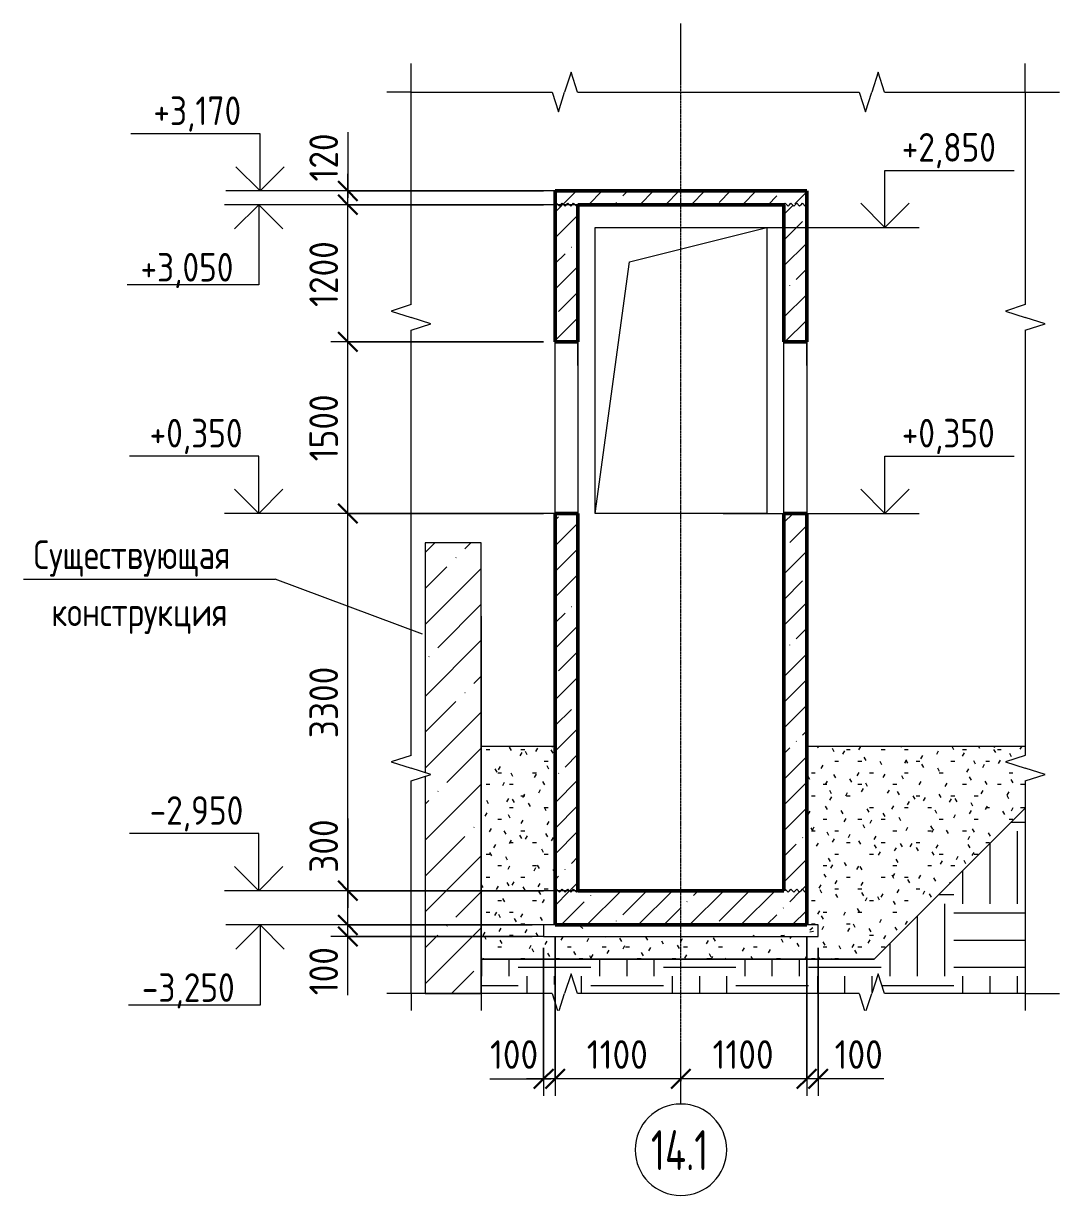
# Model space of a CAD drawing. Header units: millimetres. Extents: x -42469 to 17648, y -5898 to 81170.
# Drawn here: x -27530 to -18471, y -5616 to 4635 of the extents above; entities that cross this region are included whole.
import ezdxf

# ---------------------------------------------------------------- set-up
doc = ezdxf.new("R2010")
doc.units = ezdxf.units.MM
doc.linetypes.add('02 Штрихпунктирная _20 мм_', pattern=[25, 20, -2.5, 0, -2.5])
for name, color, linetype, lineweight in [('AA_Dim', 7, 'Continuous', 9), ('AA_Dim-100', 7, 'Continuous', 9), ('AA_Linii', 7, 'Continuous', 9), ('AA_Oformlenie', 7, 'Continuous', 9), ('AA_Vinoska', 7, 'Continuous', 9), ('AA_Visotnaya otmetka', 7, 'Continuous', 9), ('AF_Okno', 7, 'Continuous', 18), ('AF_Perekritie', 7, 'Continuous', 50), ('AF_Perekritie_Опалубка', 253, 'Continuous', 18), ('AF_Pokritie', 7, 'Continuous', 9), ('AF_Stena', 7, 'Continuous', 18), ('AF_Stena_Опалубка', 253, 'Continuous', 18), ('KR_Fundament', 7, 'Continuous', 18), ('Оси', 7, 'Continuous', 9)]:
    doc.layers.add(name, color=color, linetype=linetype, lineweight=lineweight)
doc.styles.add('GOST Common', font='GOST Common.ttf', dxfattribs={"width": 0.85, "height": 250})
doc.styles.add('ISOCPEUR', font='isocpeur.ttf', dxfattribs={"width": 0.7, "height": 350})
doc.styles.add('ISOCPEUR_1', font='isocpeur.ttf', dxfattribs={"width": 0.85, "height": 250})
doc.styles.add('ISOCPEUR_4', font='isocpeur.ttf', dxfattribs={"width": 0.9, "height": 250})
doc.dimstyles.new('00_Точн_3_знака__прозр_', dxfattribs={"dimscale": 304.8, "dimtxt": 248.995294, "dimasz": 0.557743, "dimexe": 0.492126, "dimexo": 0.328084, "dimgap": 0.032808, "dimtad": 1, "dimdec": 3, "dimrnd": 0.001, "dimdsep": 46, "dimtxsty": 'ISOCPEUR_4', "dimblk1": 'OBLIQUE', "dimblk2": 'OBLIQUE', "dimsah": 1, "dimcen": 0.09, "dimdle": 0.492126, "dimazin": 0, "dimtfac": 1, "dimtdec": 4, "dimtix": 1, "dimtmove": 1, "dimatfit": 3, "dimfxl": 1, "dimtvp": 1, "dimtolj": 1, "dimtzin": 0, "dimlwd": 18, "dimlwe": 18, "dimarcsym": 2})
doc.dimstyles.new('00_Точн_3_знака__прозр__1', dxfattribs={"dimscale": 304.8, "dimtxt": 248.995294, "dimasz": 0.557743, "dimexe": 0.492126, "dimexo": 0.328084, "dimgap": 0.032808, "dimtad": 1, "dimdec": 3, "dimrnd": 0.001, "dimdsep": 46, "dimtxsty": 'ISOCPEUR_4', "dimblk1": 'OBLIQUE', "dimblk2": 'OBLIQUE', "dimsah": 1, "dimcen": 0.09, "dimdle": 0.492126, "dimazin": 0, "dimtfac": 1, "dimtdec": 4, "dimtix": 1, "dimtmove": 0, "dimatfit": 3, "dimfxl": 1, "dimtvp": 1, "dimtolj": 1, "dimtzin": 0, "dimlwd": 18, "dimlwe": 18, "dimarcsym": 2})
pattern_1 = [(45, (-22570.9, 825), (-224.506, 224.506), []), (45, (-22346.4, 825), (-224.506, 224.506), [396.875, -79.375, 3.353, -76.022])]

# ---------------------------------------------------------------- blocks, each defined once
blk = doc.blocks.new('231_Отверстие прямоугольное в стене _Окно_Стена_ - Отверстие прямоугольное с обрамлением-4131200-1-1 Опалубка')
at = {"layer": 'AF_Okno', "lineweight": 9}
for p, q in [((37130, 1645), (37130, 1850)), ((36930, 1610), (36930, 1755)), ((36930, 350), (36930, 1610))]:
    blk.add_line(p, q, dxfattribs=at)
blk = doc.blocks.new('231_Отверстие прямоугольное в стене _Окно_Стена_ - Отверстие прямоугольное с обрамлением-V1-1-1 Опалубка')
at = {"layer": 'AF_Okno', "lineweight": 9}
for p, q in [((35130, 1645), (35130, 1850)), ((34930, 1610), (34930, 1755)), ((34930, 350), (34930, 1610))]:
    blk.add_line(p, q, dxfattribs=at)
blk = doc.blocks.new('231_Отверстие прямоугольное в стене _Окно_Стена_ - Отверстие прямоугольное с обрамлением-4137425-1-1 Опалубка')
at = {"layer": 'AF_Okno', "lineweight": 9}
for p, q in [((35580, 2550), (36780, 2850)), ((35280, 350), (35580, 2550))]:
    blk.add_line(p, q, dxfattribs=at)
blk = doc.blocks.new('011_Прямоугольник обрыва _ЭлУзла_ - 011_Прямоугольник обрыва _ЭлУзла_-4123619-1-1 Опалубка')
at = {"layer": 'AA_Oformlenie'}
for p, q in [((33671, 2176), (33671, 4035)), ((33671, 4035), (34903, 4035)), ((35126, 4035), (37588, 4035)), ((37811, 4035), (39040, 4035)), ((39040, 4035), (39040, 2176)), ((33671, -1766), (33671, 1954)), ((39040, 1954), (39040, -1766)), ((33671, -3850), (33671, -1989)), ((39040, -1989), (39040, -3850)), ((34903, -3850), (33671, -3850)), ((37588, -3850), (35126, -3850)), ((39040, -3850), (37811, -3850))]:
    blk.add_line(p, q, dxfattribs=at)
blk = doc.blocks.new('Последовательность узлов - 3мм масшт20 маскировка-904226-1-1 Опалубка')
at = {"layer": 'AA_Oformlenie'}
for p, q in [((36930, 3050), (36942, 3062)), ((36967, 3038), (36942, 3062)), ((36980, 3050), (36967, 3038)), ((36980, 3050), (36992, 3062)), ((37017, 3038), (36992, 3062)), ((37030, 3050), (37017, 3038)), ((37030, 3050), (37042, 3062)), ((37067, 3038), (37042, 3062)), ((37080, 3050), (37067, 3038)), ((37080, 3050), (37092, 3062)), ((37117, 3038), (37092, 3062)), ((37130, 3050), (37117, 3038))]:
    blk.add_line(p, q, dxfattribs=at)
blk = doc.blocks.new('Ось сетки - d_4мм-2765513-1-1 Опалубка')
at = {"layer": 'Оси'}
for start, end in [(0, 180), (0, 180), (180, 360), (180, 360)]:
    blk.add_arc((36030, -5216), 400, start, end, dxfattribs=at)
blk = doc.blocks.new('DIMBLOCK18-1-1 Опалубка')
at = {"layer": 'AA_Dim-100', "lineweight": 30}
for p, q in [((-24693, -3250), (-24778, -3165)), ((-24693, -3350), (-24778, -3265)), ((-24693, -3250), (-24608, -3335)), ((-24693, -3350), (-24608, -3435))]:
    blk.add_line(p, q, dxfattribs=at)
at = {"layer": 'AA_Dim-100', "lineweight": 18}
for p, q in [((-23082, -3250), (-24843, -3250)), ((-24693, -3500), (-24693, -3250)), ((-24693, -3250), (-23082, -3250)), ((-23082, -3350), (-24843, -3350)), ((-24693, -3333), (-24693, -3300)), ((-24693, -3864), (-24693, -3333)), ((-24693, -3350), (-23082, -3350))]:
    blk.add_line(p, q, dxfattribs=at)
at = {"layer": 'AA_Dim-100', "color": 0, "lineweight": 18, "insert": (-25030, -3864), "char_height": 250, "width": 517.14, "attachment_point": 1, "rotation": 90, "line_spacing_factor": 1.149209, "style": 'ISOCPEUR_4'}
blk.add_mtext('100', dxfattribs=at)
blk = doc.blocks.new('_Oblique')
at = {"color": 0, "linetype": 'ByBlock', "lineweight": -2}
blk.add_line((-0.5, -0.5), (0.5, 0.5), dxfattribs=at)
blk = doc.blocks.new('DIMBLOCK19-1-1 Опалубка')
at = {"layer": 'AA_Dim-100', "lineweight": 18}
for p, q in [((-24693, -2319), (-24693, -2893)), ((-22982, -2950), (-24843, -2950)), ((-24693, -2893), (-24693, -3100)), ((-24693, -3250), (-24693, -2950)), ((-24693, -2950), (-22982, -2950)), ((-23082, -3250), (-24843, -3250)), ((-24693, -3250), (-23082, -3250))]:
    blk.add_line(p, q, dxfattribs=at)
at = {"layer": 'AA_Dim-100', "lineweight": 30}
for p, q in [((-24693, -2950), (-24778, -2865)), ((-24693, -2950), (-24608, -3035)), ((-24693, -3250), (-24778, -3165)), ((-24693, -3250), (-24608, -3335))]:
    blk.add_line(p, q, dxfattribs=at)
at = {"layer": 'AA_Dim-100', "color": 0, "lineweight": 18, "insert": (-25030, -2793), "char_height": 250, "width": 568.86, "attachment_point": 1, "rotation": 90, "line_spacing_factor": 1.149209, "style": 'ISOCPEUR_4'}
blk.add_mtext('300', dxfattribs=at)
blk = doc.blocks.new('DIMBLOCK20-1-1 Опалубка')
at = {"layer": 'AA_Dim-100', "lineweight": 30}
for p, q in [((-24693, 350), (-24778, 435)), ((-24693, 350), (-24608, 265)), ((-24693, -2950), (-24778, -2865)), ((-24693, -2950), (-24608, -3035))]:
    blk.add_line(p, q, dxfattribs=at)
at = {"layer": 'AA_Dim-100', "lineweight": 18}
for p, q in [((-22982, 350), (-24843, 350)), ((-24693, -2950), (-24693, 350)), ((-24693, 350), (-22982, 350)), ((-22982, -2950), (-24843, -2950)), ((-24693, -2950), (-22982, -2950))]:
    blk.add_line(p, q, dxfattribs=at)
at = {"layer": 'AA_Dim-100', "color": 0, "lineweight": 18, "insert": (-25030, -1616), "char_height": 250, "width": 758.48, "attachment_point": 1, "rotation": 90, "line_spacing_factor": 1.149209, "style": 'ISOCPEUR_4'}
blk.add_mtext('3300', dxfattribs=at)
blk = doc.blocks.new('DIMBLOCK21-1-1 Опалубка')
at = {"layer": 'AA_Dim-100', "lineweight": 18}
for p, q in [((-22982, 1850), (-24843, 1850)), ((-24693, 350), (-24693, 1850)), ((-24693, 1850), (-22982, 1850)), ((-22982, 350), (-24843, 350)), ((-24693, 350), (-22982, 350))]:
    blk.add_line(p, q, dxfattribs=at)
at = {"layer": 'AA_Dim-100', "lineweight": 30}
for p, q in [((-24693, 1850), (-24778, 1935)), ((-24693, 1850), (-24608, 1765)), ((-24693, 350), (-24778, 435)), ((-24693, 350), (-24608, 265))]:
    blk.add_line(p, q, dxfattribs=at)
at = {"layer": 'AA_Dim-100', "color": 0, "lineweight": 18, "insert": (-25030, 806), "char_height": 250, "width": 706.76, "attachment_point": 1, "rotation": 90, "line_spacing_factor": 1.149209, "style": 'ISOCPEUR_4'}
blk.add_mtext('1500', dxfattribs=at)
blk = doc.blocks.new('DIMBLOCK22-1-1 Опалубка')
at = {"layer": 'AA_Dim-100', "lineweight": 30}
for p, q in [((-24693, 3050), (-24778, 3135)), ((-24693, 3050), (-24608, 2965)), ((-24693, 1850), (-24778, 1935)), ((-24693, 1850), (-24608, 1765))]:
    blk.add_line(p, q, dxfattribs=at)
at = {"layer": 'AA_Dim-100', "lineweight": 18}
for p, q in [((-22982, 3050), (-24843, 3050)), ((-24693, 1850), (-24693, 3050)), ((-24693, 3050), (-22982, 3050)), ((-22982, 1850), (-24843, 1850)), ((-24693, 1850), (-22982, 1850))]:
    blk.add_line(p, q, dxfattribs=at)
at = {"layer": 'AA_Dim-100', "color": 0, "lineweight": 18, "insert": (-25030, 2156), "char_height": 250, "width": 706.76, "attachment_point": 1, "rotation": 90, "line_spacing_factor": 1.149209, "style": 'ISOCPEUR_4'}
blk.add_mtext('1200', dxfattribs=at)
blk = doc.blocks.new('DIMBLOCK23-1-1 Опалубка')
at = {"layer": 'AA_Dim-100', "lineweight": 18}
for p, q in [((-24693, 3684), (-24693, 3153)), ((-24693, 3050), (-24693, 3320)), ((-22982, 3170), (-24843, 3170)), ((-24693, 3170), (-22982, 3170)), ((-24693, 3153), (-24693, 3110)), ((-22982, 3050), (-24843, 3050)), ((-24693, 3050), (-22982, 3050))]:
    blk.add_line(p, q, dxfattribs=at)
at = {"layer": 'AA_Dim-100', "lineweight": 30}
for p, q in [((-24693, 3170), (-24778, 3255)), ((-24693, 3050), (-24778, 3135)), ((-24693, 3170), (-24608, 3085)), ((-24693, 3050), (-24608, 2965))]:
    blk.add_line(p, q, dxfattribs=at)
at = {"layer": 'AA_Dim-100', "color": 0, "lineweight": 18, "insert": (-25030, 3253), "char_height": 250, "width": 517.14, "attachment_point": 1, "rotation": 90, "line_spacing_factor": 1.149209, "style": 'ISOCPEUR_4'}
blk.add_mtext('120', dxfattribs=at)
blk = doc.blocks.new('Высотные отметки - Стрелка вверх-400292-1-1 Опалубка')
at = {"layer": 'AA_Vinoska'}
for p, q in [((37814, 850), (38944, 850)), ((37814, 350), (37814, 850)), ((37814, 350), (37602, 562)), ((37814, 350), (38026, 562)), ((37514, 350), (38114, 350))]:
    blk.add_line(p, q, dxfattribs=at)
blk = doc.blocks.new('DIMBLOCK24-1-1 Опалубка')
at = {"layer": 'AA_Dim-100', "lineweight": 18}
for p, q in [((-20682, -3350), (-20682, -4745)), ((-20682, -4595), (-20682, -3350)), ((-20582, -3450), (-20582, -4745)), ((-20582, -4595), (-20582, -3450)), ((-20432, -4595), (-20682, -4595)), ((-20538, -4595), (-20632, -4595)), ((-20007, -4595), (-20538, -4595))]:
    blk.add_line(p, q, dxfattribs=at)
at = {"layer": 'AA_Dim-100', "lineweight": 30}
for p, q in [((-20682, -4595), (-20597, -4510)), ((-20582, -4595), (-20497, -4510)), ((-20682, -4595), (-20767, -4680)), ((-20582, -4595), (-20667, -4680))]:
    blk.add_line(p, q, dxfattribs=at)
at = {"layer": 'AA_Dim-100', "color": 0, "lineweight": 18, "insert": (-20438, -4258), "char_height": 250, "width": 517.14, "attachment_point": 1, "line_spacing_factor": 1.149209, "style": 'ISOCPEUR_4'}
blk.add_mtext('100', dxfattribs=at)
blk = doc.blocks.new('DIMBLOCK25-1-1 Опалубка')
at = {"layer": 'AA_Dim-100', "lineweight": 18}
for p, q in [((-20682, -3350), (-20682, -4745)), ((-20682, -4595), (-20682, -3350)), ((-21782, -4615), (-21782, -4445)), ((-20682, -4595), (-21782, -4595)), ((-21782, -4595), (-21782, -4615))]:
    blk.add_line(p, q, dxfattribs=at)
at = {"layer": 'AA_Dim-100', "lineweight": 30}
for p, q in [((-21782, -4595), (-21697, -4510)), ((-20682, -4595), (-20597, -4510)), ((-21782, -4595), (-21867, -4680)), ((-20682, -4595), (-20767, -4680))]:
    blk.add_line(p, q, dxfattribs=at)
at = {"layer": 'AA_Dim-100', "color": 0, "lineweight": 18, "insert": (-21505, -4258), "char_height": 250, "width": 655.05, "attachment_point": 1, "line_spacing_factor": 1.149209, "style": 'ISOCPEUR_4'}
blk.add_mtext('1100', dxfattribs=at)
blk = doc.blocks.new('DIMBLOCK26-1-1 Опалубка')
at = {"layer": 'AA_Dim-100', "lineweight": 18}
for p, q in [((-22882, -3350), (-22882, -4745)), ((-22882, -4595), (-22882, -3350)), ((-21782, -4615), (-21782, -4445)), ((-21782, -4595), (-22882, -4595)), ((-21782, -4595), (-21782, -4615))]:
    blk.add_line(p, q, dxfattribs=at)
at = {"layer": 'AA_Dim-100', "lineweight": 30}
for p, q in [((-22882, -4595), (-22797, -4510)), ((-21782, -4595), (-21697, -4510)), ((-22882, -4595), (-22967, -4680)), ((-21782, -4595), (-21867, -4680))]:
    blk.add_line(p, q, dxfattribs=at)
at = {"layer": 'AA_Dim-100', "color": 0, "lineweight": 18, "insert": (-22605, -4258), "char_height": 250, "width": 655.05, "attachment_point": 1, "line_spacing_factor": 1.149209, "style": 'ISOCPEUR_4'}
blk.add_mtext('1100', dxfattribs=at)
blk = doc.blocks.new('DIMBLOCK27-1-1 Опалубка')
at = {"layer": 'AA_Dim-100', "lineweight": 18}
for p, q in [((-22882, -3350), (-22882, -4745)), ((-22882, -4595), (-22882, -3350)), ((-22982, -3450), (-22982, -4745)), ((-22982, -4595), (-22982, -3450)), ((-23451, -4595), (-22920, -4595)), ((-22882, -4595), (-23132, -4595)), ((-22920, -4595), (-22932, -4595))]:
    blk.add_line(p, q, dxfattribs=at)
at = {"layer": 'AA_Dim-100', "lineweight": 30}
for p, q in [((-22982, -4595), (-22897, -4510)), ((-22882, -4595), (-22797, -4510)), ((-22982, -4595), (-23067, -4680)), ((-22882, -4595), (-22967, -4680))]:
    blk.add_line(p, q, dxfattribs=at)
at = {"layer": 'AA_Dim-100', "color": 0, "lineweight": 18, "insert": (-23451, -4258), "char_height": 250, "width": 517.14, "attachment_point": 1, "line_spacing_factor": 1.149209, "style": 'ISOCPEUR_4'}
blk.add_mtext('100', dxfattribs=at)
blk = doc.blocks.new('Высотные отметки - Стрелка вниз высокая-400290-1-1 Опалубка')
at = {"layer": 'AA_Vinoska'}
for p, q in [((32650, -3250), (32050, -3250)), ((32350, -3250), (32138, -3462)), ((32350, -3250), (32350, -3950)), ((32350, -3250), (32562, -3462)), ((32350, -3950), (31200, -3950))]:
    blk.add_line(p, q, dxfattribs=at)
blk = doc.blocks.new('010_Текст с выноской - Текст 2 строки-4027658-1-1 Опалубка')
at = {"layer": 'AA_Vinoska'}
blk.add_line((30282, -224), (32482, -224), dxfattribs=at)

msp = doc.modelspace()

# ---------------------------------------------------------------- hatches: boundary and pattern name
at = {"layer": 'AA_Oformlenie'}
h = msp.add_hatch(dxfattribs=at)
h.set_pattern_fill('FP_8', color=250, style=0, pattern_type=2)
h.set_pattern_definition([(45, (-22570.9, 825), (-314.31, 314.31), []), (45, (-22256.6, 825), (-314.31, 314.31), [555.625, -111.125, 3.353, -107.772])])
h.paths.add_polyline_path([(-24017.4303, -3850), (-23526.9025, -3850), (-23526.9025, 92.5), (-24017.4303, 92.5), (-24017.4303, -1917.92), (-23967.5786, -1933.75), (-24017.4303, -1949.58), (-24017.4303, -3726.6466)])
h = msp.add_hatch(dxfattribs=at)
h.set_pattern_fill('FP_6', color=250, style=0, pattern_type=2)
h.set_pattern_definition([(0, (-22570.92, 825), (406.4, 101.6), [33.528, -271.272, 33.528, -271.272, -1625.6]), (0, (-22570.92, 825), (406.4, 101.6), [-609.6, 33.528, -576.072, 33.528, -271.272, -711.2]), (0, (-22570.92, 825), (406.4, 101.6), [-1524, 33.528, -169.672, 33.528, -474.472]), (120, (-22418.52, 875.8), (-291.1882, 301.1527), [33.528, -271.272, 33.528, -271.272, -1625.6]), (120, (-22418.52, 875.8), (-291.1882, 301.1527), [-609.6, 33.528, -576.072, 33.528, -271.272, -711.2]), (120, (-22418.52, 875.8), (-291.1882, 301.1527), [-1524, 33.528, -169.672, 33.528, -474.472]), (240, (-22367.72, 1079), (-115.2118, -402.7527), [33.528, -271.272, 33.528, -271.272, -1625.6]), (240, (-22367.72, 1079), (-115.2118, -402.7527), [-609.6, 33.528, -576.072, 33.528, -271.272, -711.2]), (240, (-22367.72, 1079), (-115.2118, -402.7527), [-1524, 33.528, -169.672, 33.528, -474.472])])
h.paths.add_polyline_path([(-23526.9025, -3550), (-20091.9025, -3550), (-18771.4914, -2229.5888), (-18771.4914, -1988.75), (-18851.8023, -1988.75), (-18851.8023, -1878.75), (-18771.4914, -1878.75), (-18944.7916, -1822.4413), (-18771.4914, -1766.1327), (-18771.4914, -1685), (-20681.9025, -1685), (-20681.9025, -3250), (-20581.9025, -3250), (-20581.9025, -3350), (-22981.9025, -3350), (-22981.9025, -3250), (-22881.9025, -3250), (-22881.9025, -1685), (-23526.9025, -1685), (-23526.9025, -3179.9705)])
h = msp.add_hatch(dxfattribs=at)
h.set_pattern_fill('FP_7', color=250, style=0, pattern_type=2)
h.set_pattern_definition([(0, (-22570.9, 825), (635, 635), [635, -635]), (0, (-22570.9, 1063.1), (635, 635), [635, -635]), (0, (-22570.9, 1301.25), (635, 635), [635, -635]), (90, (-22491.54, 1380.6), (-635, 635), [635, -635]), (90, (-22253.4, 1380.6), (-635, 635), [635, -635]), (90, (-22015.3, 1380.6), (-635, 635), [635, -635])])
h.paths.add_polyline_path([(-22908.4606, -3850), (-22908.4606, -3769.6891), (-22798.4606, -3769.6891), (-22798.4606, -3850), (-22742.1519, -3676.6997), (-22685.8433, -3850), (-20223.8144, -3850), (-20223.8144, -3769.6891), (-20113.8144, -3769.6891), (-20113.8144, -3850), (-20057.5058, -3676.6997), (-20001.1971, -3850), (-18771.4914, -3850), (-18771.4914, -2229.5888), (-20091.9025, -3550), (-23526.9025, -3550), (-23526.9025, -3850)])
at = {"layer": 'AF_Perekritie', "lineweight": 9}
h = msp.add_hatch(dxfattribs=at)
h.set_pattern_fill('FP_4', color=256, style=0, pattern_type=2)
h.set_pattern_definition(pattern_1)
h.paths.add_polyline_path([(-22681.9025, 3050), (-20881.9025, 3050), (-20881.9025, 3058), (-20681.9025, 3058), (-20681.9025, 3170), (-22881.9025, 3170), (-22881.9025, 3058), (-22681.9025, 3058)])
h = msp.add_hatch(dxfattribs=at)
h.set_pattern_fill('FP_4', color=256, style=0, pattern_type=2)
h.set_pattern_definition(pattern_1)
h.paths.add_polyline_path([(-21360.6861, -3250), (-20681.9025, -3250), (-20681.9025, -2958), (-20881.9025, -2958), (-20881.9025, -2950), (-22681.9025, -2950), (-22681.9025, -2958), (-22881.9025, -2958), (-22881.9025, -3250), (-22681.9025, -3250)])
at = {"layer": 'AF_Pokritie'}
h = msp.add_hatch(dxfattribs=at)
h.set_pattern_fill('FP_5', color=256, style=0, pattern_type=2)
h.set_pattern_definition([(50, (-22570.9, 825), (728.74, -63.756), [76.2, -838.2]), (355, (-22570.9, 825), (-140.97, 764.23), [60.96, -670.56]), (100.451, (-22510.2, 819.7), (587.77, 700.47), [64.76, -712.36]), (46.184, (-22570.9, 1028.2), (1084.32, -168.17), [114.3, -1257.3]), (96.636, (-22480.6, 1014.2), (949.6, 989.7), [97.14, -1068.54]), (351.184, (-22570.9, 1028.2), (949.62, 989.7), [91.44, -1005.84]), (21, (-22469.3, 977.4), (606.46, -409.06), [76.2, -838.2]), (326, (-22469.3, 977.4), (247.21, 736.75), [60.96, -670.56]), (71.451, (-22418.8, 943.3), (853.67, 327.69), [64.76, -712.36]), (37.5, (-22570.92, 825), (12.355, 338.22), [33.528, -628.904, 33.528, -647.192, -673.1]), (37.5, (-22570.92, 825), (12.355, 338.22), [-1343.15, 33.53, -639.57]), (7.5, (-22570.9, 825), (267.28, 400.722), [33.528, -354.584, 33.528, -613.664, -256.54]), (7.5, (-22570.9, 825), (267.28, 400.722), [-1035.304, 33.53, -223.01]), (327.5, (-22797.48, 825), (542.363, -22.915), [33.528, -220.472, 33.528, -758.952, -1051.56]), (327.5, (-22797.48, 825), (542.363, -22.915), [-1046.48, 33.53, -1018.03]), (317.5, (-22899.1, 825), (592.517, 101.707), [33.53, -296.67, 33.53, -492.76, -746.76]), (317.5, (-22899.1, 825), (592.517, 101.707), [-856.49, 33.53, -713.23])])
h.paths.add_polyline_path([(-20581.9025, -3350), (-20581.9025, -3250), (-22981.9025, -3250), (-22981.9025, -3350), (-20681.9025, -3350)])
at = {"layer": 'AF_Stena', "lineweight": 9}
h = msp.add_hatch(dxfattribs=at)
h.set_pattern_fill('FP_4', color=256, style=0, pattern_type=2)
h.set_pattern_definition(pattern_1)
h.paths.add_polyline_path([(-22731.9025, -2942), (-22681.9025, -2942), (-22681.9025, 350), (-22881.9025, 350), (-22881.9025, -2942), (-22781.9025, -2942)])
h.paths.add_polyline_path([(-22681.9025, 1850), (-22681.9025, 3042), (-22881.9025, 3042), (-22881.9025, 1850), (-22731.9025, 1850)])
h = msp.add_hatch(dxfattribs=at)
h.set_pattern_fill('FP_4', color=256, style=0, pattern_type=2)
h.set_pattern_definition(pattern_1)
h.paths.add_polyline_path([(-22781.9025, -2942), (-22681.9025, -2942), (-22681.9025, 350), (-22881.9025, 350), (-22881.9025, -2942), (-22831.9025, -2942)])
h.paths.add_polyline_path([(-22731.9025, 1850), (-22681.9025, 1850), (-22681.9025, 3042), (-22881.9025, 3042), (-22881.9025, 1850), (-22781.9025, 1850)])
h = msp.add_hatch(dxfattribs=at)
h.set_pattern_fill('FP_4', color=256, style=0, pattern_type=2)
h.set_pattern_definition(pattern_1)
h.paths.add_polyline_path([(-20731.9025, -2942), (-20681.9025, -2942), (-20681.9025, 350), (-20881.9025, 350), (-20881.9025, -2942), (-20781.9025, -2942)])
h.paths.add_polyline_path([(-20681.9025, 1850), (-20681.9025, 3042), (-20881.9025, 3042), (-20881.9025, 1850), (-20731.9025, 1850)])

# ---------------------------------------------------------------- linework, layer by layer
at = {"layer": 'AA_Linii'}
for p, q in [((-24017.4303, 92.5), (-24017.4303, -1917.92)), ((-23526.9025, 92.5), (-24017.4303, 92.5)), ((-23526.9025, 92.5), (-24017.4303, 92.5)), ((-23526.9025, -3850), (-23526.9025, 92.5)), ((-23526.9025, -550), (-23526.9025, 92.5)), ((-23526.9025, -550), (-23526.9025, -3998.5887)), ((-23526.9025, -3550), (-23526.9025, -1685)), ((-23526.9025, -1685), (-22881.9025, -1685)), ((-22881.9025, -1685), (-22881.9025, -3250)), ((-20681.9025, -1685), (-18771.4914, -1685)), ((-20681.9025, -3250), (-20681.9025, -1685)), ((-24017.4303, -1949.58), (-24017.4303, -3850)), ((-18771.4914, -2229.5888), (-20091.9025, -3550)), ((-20091.9025, -3550), (-18771.4914, -2229.5888)), ((-22881.9025, -3250), (-22981.9025, -3250)), ((-22981.9025, -3250), (-22981.9025, -3350)), ((-20581.9025, -3250), (-20681.9025, -3250)), ((-20581.9025, -3350), (-20581.9025, -3250)), ((-22981.9025, -3350), (-23481.9025, -3350)), ((-22981.9025, -3350), (-20581.9025, -3350)), ((-20091.9025, -3550), (-23526.9025, -3550)), ((-23526.9025, -3850), (-23526.9025, -3550)), ((-23526.9025, -3550), (-20091.9025, -3550)), ((-24017.4303, -3850), (-23526.9025, -3850)), ((-22908.4606, -3850), (-23526.9025, -3850)), ((-20223.8144, -3850), (-22685.8433, -3850)), ((-18771.4914, -3850), (-20001.1971, -3850))]:
    msp.add_line(p, q, dxfattribs=at)
at = {"layer": 'AA_Vinoska'}
for p, q in [((-24140.7837, 4035), (-24140.7837, 4284.3944)), ((-22742.1519, 4208.3003), (-22798.4606, 4035)), ((-22685.8433, 4035), (-22742.1519, 4208.3003)), ((-20057.5058, 4208.3003), (-20113.8144, 4035)), ((-20001.1971, 4035), (-20057.5058, 4208.3003)), ((-18771.4914, 4035), (-18771.4914, 4284.3944)), ((-24140.7837, 4035), (-24351.828, 4035)), ((-22908.4606, 4035), (-22853.4606, 3861.7949)), ((-22853.4606, 3861.7949), (-22798.4606, 4035)), ((-20223.8144, 4035), (-20168.8144, 3861.7949)), ((-20168.8144, 3861.7949), (-20113.8144, 4035)), ((-18771.4914, 4035), (-18471.4914, 4035)), ((-24140.7837, 2176.3673), (-24314.084, 2120.0587)), ((-18771.4914, 2176.3673), (-18944.7916, 2120.0587)), ((-24314.084, 2120.0587), (-24140.7837, 2063.75)), ((-23967.5786, 2008.75), (-24140.7837, 2063.75)), ((-18944.7916, 2120.0587), (-18771.4914, 2063.75)), ((-18598.2863, 2008.75), (-18771.4914, 2063.75)), ((-24140.7837, 1953.75), (-23967.5786, 2008.75)), ((-18771.4914, 1953.75), (-18598.2863, 2008.75)), ((-24040.8362, -706.7071), (-25329.9883, -224.2634)), ((-24140.7837, -1766.1327), (-24314.084, -1822.4413)), ((-24314.084, -1822.4413), (-24140.7837, -1878.75)), ((-18771.4914, -1766.1327), (-18944.7916, -1822.4413)), ((-18944.7916, -1822.4413), (-18771.4914, -1878.75)), ((-23967.5786, -1933.75), (-24140.7837, -1878.75)), ((-24140.7837, -1988.75), (-23967.5786, -1933.75)), ((-18598.2863, -1933.75), (-18771.4914, -1878.75)), ((-18771.4914, -1988.75), (-18598.2863, -1933.75)), ((-22742.1519, -3676.6997), (-22798.4606, -3850)), ((-22685.8433, -3850), (-22742.1519, -3676.6997)), ((-20057.5058, -3676.6997), (-20113.8144, -3850)), ((-20001.1971, -3850), (-20057.5058, -3676.6997)), ((-24140.7837, -3850), (-24351.828, -3850)), ((-24140.7837, -3850), (-24140.7837, -3998.5887)), ((-22908.4606, -3850), (-22861.2774, -3998.5887)), ((-22845.6439, -3998.5887), (-22798.4606, -3850)), ((-20223.8144, -3850), (-20176.6312, -3998.5887)), ((-20160.9977, -3998.5887), (-20113.8144, -3850)), ((-18771.4914, -3850), (-18471.4914, -3850)), ((-18771.4914, -3850), (-18771.4914, -3998.5887))]:
    msp.add_line(p, q, dxfattribs=at)
at = {"layer": 'AA_Visotnaya otmetka'}
for p, q in [((-22170.4627, 3170), (-25461.822, 3170)), ((-22170.4627, 3170), (-22170.4627, 3170)), ((-22368.1769, 3050), (-25473.4523, 3050)), ((-22368.1769, 3050), (-22368.1769, 3050)), ((-21282.3989, 2850), (-19997.6904, 2850)), ((-21282.3989, 2850), (-21282.3989, 2850)), ((-22786.8657, 350), (-25473.4523, 350)), ((-22786.8657, 350), (-22786.8657, 350)), ((-21412.3992, 350), (-19997.6904, 350)), ((-21412.3992, 350), (-21412.3992, 350)), ((-22147.2022, -2950), (-25473.4523, -2950)), ((-22147.2022, -2950), (-22147.2022, -2950)), ((-22298.3954, -3250), (-25461.822, -3250)), ((-22298.3954, -3250), (-22298.3954, -3250))]:
    msp.add_line(p, q, dxfattribs=at)
at = {"layer": 'AF_Perekritie_Опалубка', "lineweight": 50}
for p, q in [((-20681.9025, 3170), (-22881.9025, 3170)), ((-22881.9025, 3170), (-22881.9025, 3050)), ((-20681.9025, 3050), (-20681.9025, 3170)), ((-22681.9025, 3050), (-20881.9025, 3050))]:
    msp.add_line(p, q, dxfattribs=at)
at = {"layer": 'AF_Pokritie', "lineweight": 18}
for p, q in [((-20581.9025, -3250), (-22981.9025, -3250)), ((-22981.9025, -3250), (-22981.9025, -3350)), ((-20581.9025, -3350), (-20581.9025, -3250)), ((-22981.9025, -3350), (-20581.9025, -3350))]:
    msp.add_line(p, q, dxfattribs=at)
at = {"layer": 'AF_Stena_Опалубка', "lineweight": 50}
for p, q in [((-22881.9025, 3050), (-22881.9025, 1850)), ((-22881.9025, 3050), (-22881.9025, 1850)), ((-22681.9025, 1850), (-22681.9025, 3050)), ((-22681.9025, 1850), (-22681.9025, 3050)), ((-20881.9025, 3050), (-20881.9025, 1850)), ((-20681.9025, 1850), (-20681.9025, 3050)), ((-22881.9025, 1850), (-22681.9025, 1850)), ((-22881.9025, 1850), (-22681.9025, 1850)), ((-20881.9025, 1850), (-20681.9025, 1850)), ((-22681.9025, 350), (-22881.9025, 350)), ((-22881.9025, 350), (-22881.9025, -2950)), ((-22681.9025, 350), (-22881.9025, 350)), ((-22881.9025, 350), (-22881.9025, -2950)), ((-22681.9025, -2950), (-22681.9025, 350)), ((-22681.9025, -2950), (-22681.9025, 350)), ((-20681.9025, 350), (-20881.9025, 350)), ((-20881.9025, 350), (-20881.9025, -2950)), ((-20681.9025, -2950), (-20681.9025, 350))]:
    msp.add_line(p, q, dxfattribs=at)
at = {"layer": 'AF_Stena_Опалубка'}
for p, q in [((-20881.9025, 3050), (-22681.9025, 3050)), ((-22681.9025, 3050), (-22681.9025, -2950)), ((-20881.9025, -2950), (-20881.9025, 3050)), ((-22531.9025, 350), (-22531.9025, 2850)), ((-22531.9025, 2850), (-21031.9025, 2850)), ((-21031.9025, 2850), (-21031.9025, 350)), ((-22881.9025, 350), (-22881.9025, 1850)), ((-22881.9025, 350), (-22881.9025, 1850)), ((-22681.9025, 1850), (-22681.9025, 350)), ((-22681.9025, 1850), (-22681.9025, 350)), ((-20881.9025, 350), (-20881.9025, 1850)), ((-20681.9025, 1850), (-20681.9025, 350)), ((-21031.9025, 350), (-22531.9025, 350)), ((-22681.9025, -2950), (-20881.9025, -2950))]:
    msp.add_line(p, q, dxfattribs=at)
at = {"layer": 'KR_Fundament', "lineweight": 50}
for p, q in [((-22881.9025, -2950), (-22881.9025, -3250)), ((-20881.9025, -2950), (-22681.9025, -2950)), ((-20681.9025, -3250), (-20681.9025, -2950)), ((-22881.9025, -3250), (-20681.9025, -3250))]:
    msp.add_line(p, q, dxfattribs=at)
at = {"layer": 'Оси'}
for p, q in [((-21781.9025, 4135.3139), (-21781.9025, 4635.3139)), ((-21781.9025, -4816.4062), (-21781.9025, -4316.4062))]:
    msp.add_line(p, q, dxfattribs=at)
at = {"layer": 'Оси', "linetype": '02 Штрихпунктирная _20 мм_'}
msp.add_line((-21781.9025, -4316.4062), (-21781.9025, 4135.3139), dxfattribs=at)

# ---------------------------------------------------------------- block references
at = {"layer": 'AA_Oformlenie'}
for name, p in [('011_Прямоугольник обрыва _ЭлУзла_ - 011_Прямоугольник обрыва _ЭлУзла_-4123619-1-1 Опалубка', (-57811.7769, 0)), ('Последовательность узлов - 3мм масшт20 маскировка-904226-1-1 Опалубка', (-59811.7769, 0)), ('Последовательность узлов - 3мм масшт20 маскировка-904226-1-1 Опалубка', (-57811.7769, 0)), ('Последовательность узлов - 3мм масшт20 маскировка-904226-1-1 Опалубка', (-59811.7769, -6000)), ('Последовательность узлов - 3мм масшт20 маскировка-904226-1-1 Опалубка', (-57811.7769, -6000))]:
    msp.add_blockref(name, p, dxfattribs=at)
at = {"layer": 'AA_Vinoska'}
for name in ['Высотные отметки - Стрелка вверх-400292-1-1 Опалубка', '010_Текст с выноской - Текст 2 строки-4027658-1-1 Опалубка', 'Высотные отметки - Стрелка вниз высокая-400290-1-1 Опалубка']:
    msp.add_blockref(name, (-57811.7769, 0), dxfattribs=at)
at = {"layer": 'AA_Visotnaya otmetka', "extrusion": (0, 0, -1)}
for p in [(-12352.2644, 2820), (-12340.6342, 0), (-12340.6342, -3300)]:
    msp.add_blockref('Высотные отметки - Стрелка вверх-400292-1-1 Опалубка', p, dxfattribs=at)
at = {"layer": 'AA_Visotnaya otmetka'}
for name, p in [('Высотные отметки - Стрелка вверх-400292-1-1 Опалубка', (-57811.7769, 2500)), ('Высотные отметки - Стрелка вниз высокая-400290-1-1 Опалубка', (-57823.4071, 6300))]:
    msp.add_blockref(name, p, dxfattribs=at)
at = {"layer": 'AF_Okno'}
msp.add_blockref('231_Отверстие прямоугольное в стене _Окно_Стена_ - Отверстие прямоугольное с обрамлением-4137425-1-1 Опалубка', (-57811.7769, 0), dxfattribs=at)
at = {"layer": 'AF_Okno', "lineweight": 9}
for name, p in [('231_Отверстие прямоугольное в стене _Окно_Стена_ - Отверстие прямоугольное с обрамлением-V1-1-1 Опалубка', (-57811.7769, 0)), ('231_Отверстие прямоугольное в стене _Окно_Стена_ - Отверстие прямоугольное с обрамлением-4131200-1-1 Опалубка', (-59811.7769, 0)), ('231_Отверстие прямоугольное в стене _Окно_Стена_ - Отверстие прямоугольное с обрамлением-4131200-1-1 Опалубка', (-57811.7769, 0))]:
    msp.add_blockref(name, p, dxfattribs=at)
at = {"layer": 'Оси'}
msp.add_blockref('Ось сетки - d_4мм-2765513-1-1 Опалубка', (-57811.7769, 0), dxfattribs=at)

# ---------------------------------------------------------------- texts
at = {"layer": 'AA_Vinoska', "char_height": 250, "attachment_point": 1, "style": 'GOST Common'}
for s, insert, width in [('Существующая', (-27441.0351, 113.967), 2439.535062), ('конструкция', (-27286.3351, -386.033), 2064.746156)]:
    msp.add_mtext(s, dxfattribs=dict(at, insert=insert, width=width))
at = {"layer": 'AA_Visotnaya otmetka', "char_height": 250, "attachment_point": 1, "line_spacing_factor": 1.149209, "style": 'ISOCPEUR_1'}
for s, insert, width in [('+3,170', (-26394.0047, 3996.6139), 917.23836), ('+2,850', (-19851.0362, 3676.6139), 968.03006), ('+3,050', (-26506.7982, 2627.7768), 968.03006), ('+0,350', (-26426.7982, 1176.6139), 968.03006), ('+0,350', (-19851.0362, 1176.6139), 968.03006), ('-2,950', (-26426.7982, -2123.3861), 968.03006), ('-3,250', (-26495.1679, -3672.2232), 968.03006)]:
    msp.add_mtext(s, dxfattribs=dict(at, insert=insert, width=width))
at = {"layer": 'Оси', "insert": (-22043.4832, -5044.0603), "char_height": 350, "width": 634.134812, "attachment_point": 1, "style": 'ISOCPEUR'}
msp.add_mtext('14.1', dxfattribs=at)

# ---------------------------------------------------------------- dimensions: what is measured, and where the dimension line sits
at = {"layer": 'AA_Dim', "lineweight": 18}
for base, p1, p2, override, picture, middle in [((-24692.899, 3170), (-22881.9025, 3050), (-22881.9025, 3170), {"dimpost": '<>', "dimfxl": 120}, 'DIMBLOCK23-1-1 Опалубка', (-24862.8462, 3511.1552)), ((-24692.899, -2950), (-22981.9025, -3250), (-22881.9025, -2950), {"dimpost": '<>', "dimfxl": 316.227766}, 'DIMBLOCK19-1-1 Опалубка', (-24862.8462, -2508.4919)), ((-24692.899, -3250), (-22981.9025, -3350), (-22981.9025, -3250), {"dimpost": '<>', "dimfxl": 100}, 'DIMBLOCK18-1-1 Опалубка', (-24862.8462, -3604.9645))]:
    dim = msp.add_linear_dim(base=base, p1=p1, p2=p2, angle=90, dimstyle='00_Точн_3_знака__прозр_', override=override, dxfattribs=at)
    dim.commit()
    dim.dimension.update_dxf_attribs({"geometry": picture, "text_midpoint": middle, "dimtype": 160, "text_rotation": 90})
for base, p1, p2, override, picture, middle in [((-24692.899, 3050), (-22881.9025, 1850), (-22881.9025, 3050), {"dimpost": '<>', "dimfxl": 1200}, 'DIMBLOCK22-1-1 Опалубка', (-24827.899, 2450)), ((-24692.899, 1850), (-22881.9025, 350), (-22881.9025, 1850), {"dimpost": '<>', "dimfxl": 1500}, 'DIMBLOCK21-1-1 Опалубка', (-24827.899, 1100)), ((-24692.899, 350), (-22881.9025, -2950), (-22881.9025, 350), {"dimpost": '<>', "dimfxl": 3300}, 'DIMBLOCK20-1-1 Опалубка', (-24827.899, -1300))]:
    dim = msp.add_linear_dim(base=base, p1=p1, p2=p2, angle=90, dimstyle='00_Точн_3_знака__прозр__1', override=override, dxfattribs=at)
    dim.commit()
    dim.dimension.update_dxf_attribs({"geometry": picture, "text_midpoint": middle})
for base, p1, p2, picture, middle in [((-22981.9025, -4594.641), (-22881.9025, -3250), (-22981.9025, -3350), 'DIMBLOCK27-1-1 Опалубка', (-23191.9945, -4424.6937)), ((-20681.9025, -4594.641), (-20581.9025, -3350), (-20681.9025, -3250), 'DIMBLOCK24-1-1 Опалубка', (-20179.047, -4424.6937))]:
    dim = msp.add_linear_dim(base=base, p1=p1, p2=p2, dimstyle='00_Точн_3_знака__прозр_', override={"dimpost": '<>', "dimfxl": 141.421356}, dxfattribs=at)
    dim.commit()
    dim.dimension.update_dxf_attribs({"geometry": picture, "text_midpoint": middle, "dimtype": 160})
for base, p1, p2, picture, middle in [((-22881.9025, -4594.641), (-21781.9025, -4714.8491), (-22881.9025, -3250), 'DIMBLOCK26-1-1 Опалубка', (-22331.9025, -4459.641)), ((-21781.9025, -4594.641), (-20681.9025, -3250), (-21781.9025, -4714.8491), 'DIMBLOCK25-1-1 Опалубка', (-21231.9025, -4459.641))]:
    dim = msp.add_linear_dim(base=base, p1=p1, p2=p2, dimstyle='00_Точн_3_знака__прозр__1', override={"dimpost": '<>', "dimfxl": 1831.879631}, dxfattribs=at)
    dim.commit()
    dim.dimension.update_dxf_attribs({"geometry": picture, "text_midpoint": middle})

doc.saveas('drawing.dxf')
